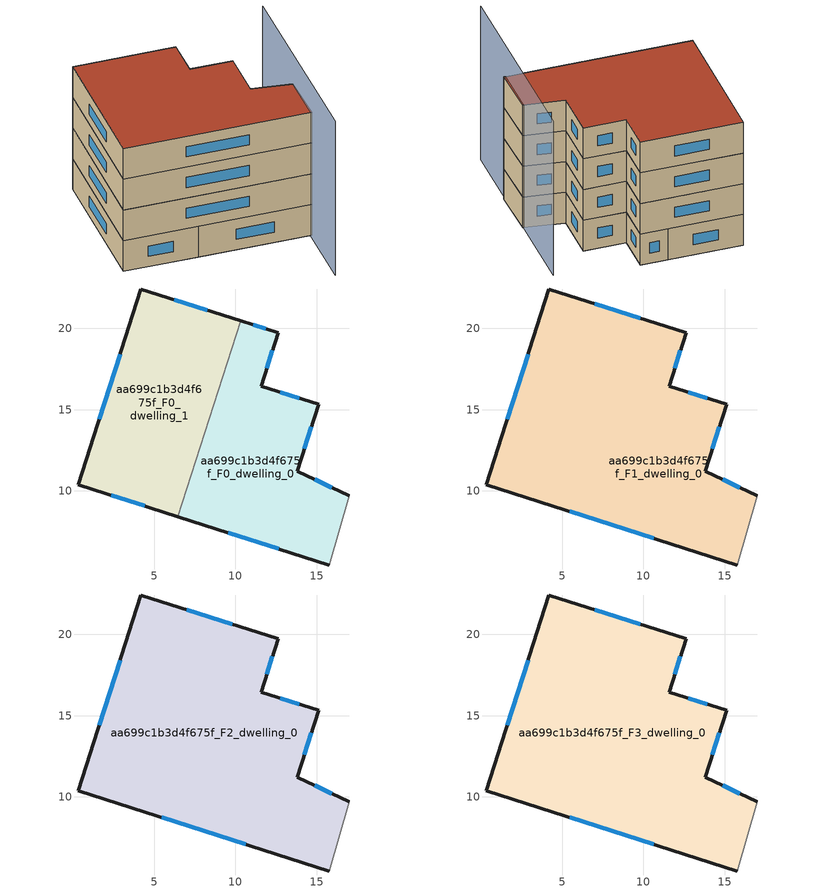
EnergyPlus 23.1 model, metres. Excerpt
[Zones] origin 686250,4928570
aa699c1b3d4f675f_F0_dwelling_0
 floor ground (EU_floor_Construction): 15.78,5.44 17.01,9.69 13.81,11.22 15.12,15.32 11.58,16.45 12.63,19.73 10.32,20.47 6.47,8.43 z0
 wall outside (EU_wall_Construction): 15.78,5.44 6.47,8.43 / 10.32,20.47 12.63,19.73 11.58,16.45 15.12,15.32 13.81,11.22 17.01,9.69 z0:3
 wall adiabatic (EU_wall_Construction): 17.01,9.69 15.78,5.44 z0:3
 wall to aa699c1b3d4f675f_F0_dwelling_1 (EU_wall_Construction): 6.47,8.43 10.32,20.47 z0:3
 window (EU_Window_Construction): 14.68,13.96 14.24,12.59 / 14.87,10.71 15.94,10.2 / 12.67,6.44 9.57,7.43 / 11.09,20.22 11.86,19.98 / 12.28,18.64 11.93,17.55 / 12.76,16.08 13.94,15.7 z1:2
aa699c1b3d4f675f_F0_dwelling_1
 floor ground (EU_floor_Construction): 6.47,8.43 10.32,20.47 4.19,22.42 0.33,10.39 z0
 wall outside (EU_wall_Construction): 6.47,8.43 0.33,10.39 4.19,22.42 10.32,20.47 z0:3
 window (EU_Window_Construction): 6.23,21.77 8.28,21.12 / 4.42,9.08 2.37,9.74 / 1.61,14.4 2.9,18.41 z1:2
aa699c1b3d4f675f_F1_dwelling_0
 floor to aa699c1b3d4f675f_F0_dwelling_0 (EU_floor_Construction): 15.78,5.44 17.01,9.69 13.81,11.22 15.12,15.32 11.58,16.45 12.63,19.73 10.32,20.47 6.47,8.43 z3
 floor to aa699c1b3d4f675f_F0_dwelling_1 (EU_floor_Construction): 6.47,8.43 10.32,20.47 4.19,22.42 0.33,10.39 z3
 wall outside (EU_wall_Construction): 15.78,5.44 0.33,10.39 4.19,22.42 12.63,19.73 11.58,16.45 15.12,15.32 13.81,11.22 17.01,9.69 z3:6
 wall adiabatic (EU_wall_Construction): 17.01,9.69 15.78,5.44 z3:6
 window (EU_Window_Construction): 12.28,18.64 11.93,17.55 / 12.76,16.08 13.94,15.7 / 14.68,13.96 14.24,12.59 / 14.87,10.71 15.94,10.2 / 10.63,7.09 5.48,8.74 / 1.61,14.4 2.9,18.41 / 7,21.53 9.81,20.63 z4:5
aa699c1b3d4f675f_F2_dwelling_0
 floor to aa699c1b3d4f675f_F1_dwelling_0 (EU_floor_Construction): 15.78,5.44 17.01,9.69 13.81,11.22 15.12,15.32 11.58,16.45 12.63,19.73 4.19,22.42 0.33,10.39 z6
 wall outside (EU_wall_Construction): 15.78,5.44 0.33,10.39 4.19,22.42 12.63,19.73 11.58,16.45 15.12,15.32 13.81,11.22 17.01,9.69 z6:9
 wall adiabatic (EU_wall_Construction): 17.01,9.69 15.78,5.44 z6:9
 window (EU_Window_Construction): 12.28,18.64 11.93,17.55 / 12.76,16.08 13.94,15.7 / 14.68,13.96 14.24,12.59 / 14.87,10.71 15.94,10.2 / 10.63,7.09 5.48,8.74 / 1.61,14.4 2.9,18.41 / 7,21.53 9.81,20.63 z7:8
aa699c1b3d4f675f_F3_dwelling_0
 floor to aa699c1b3d4f675f_F2_dwelling_0 (EU_floor_Construction): 15.78,5.44 17.01,9.69 13.81,11.22 15.12,15.32 11.58,16.45 12.63,19.73 4.19,22.42 0.33,10.39 z9
 wall outside (EU_wall_Construction): 15.78,5.44 0.33,10.39 4.19,22.42 12.63,19.73 11.58,16.45 15.12,15.32 13.81,11.22 17.01,9.69 z9:12
 wall adiabatic (EU_wall_Construction): 17.01,9.69 15.78,5.44 z9:12
 window (EU_Window_Construction): 12.28,18.64 11.93,17.55 / 12.76,16.08 13.94,15.7 / 14.68,13.96 14.24,12.59 / 14.87,10.71 15.94,10.2 / 10.63,7.09 5.48,8.74 / 1.61,14.4 2.9,18.41 / 7,21.53 9.81,20.63 z10:11
 roof outside (EU_roof_Construction): 12.63,19.73 11.58,16.45 15.12,15.32 13.81,11.22 17.01,9.69 15.78,5.44 0.33,10.39 4.19,22.42 z12
shading: 13.8,-0.33 19.13,16.67 z0:15
[Building]
EU S2 Campaign: North Axis=0; Terrain=City; Solar Distribution=FullExterior
[Site:Location]
Bologna: Latitude=44.5; Longitude=11.25; Time Zone=1; Elevation=37
[SizingPeriod:WeatherFileDays]
AnnualSizingPeriod: Begin Month=1; Begin Day of Month=1; End Month=12; End Day of Month=31; Day of Week for Start Day=Monday; Use Weather File Daylight Saving Period=No; Use Weather File Rain and Snow Indicators=No
[MATERIAL]
EU_InternalMass_Material: Roughness=MediumRough; Thickness=0.1; Conductivity=1; Density=1800; Specific Heat=900; Thermal Absorptance=0.9; Solar Absorptance=0.7; Visible Absorptance=0.7
[MATERIAL:NOMASS] Roughness=MediumRough; Thermal Absorptance=0.9; Solar Absorptance=0.7; Visible Absorptance=0.7
Name | Thermal Resistance
EU_wall_NoMass | 0.937881
EU_roof_NoMass | 0.548572
EU_floor_NoMass | 0.71348
[WINDOWMATERIAL:SIMPLEGLAZINGSYSTEM]
EU_Window_SimpleGlazing: UFactor=4.25633; Solar Heat Gain Coefficient=0.85; Visible Transmittance=0.85
[CONSTRUCTION]
EU_wall_Construction: EU_wall_NoMass
EU_roof_Construction: EU_roof_NoMass
EU_floor_Construction: EU_floor_NoMass
EU_InternalMass_Construction: EU_InternalMass_Material
EU_Window_Construction: EU_Window_SimpleGlazing
[ZONE] Type=1; Multiplier=1; Ceiling Height=autocalculate; Floor Area=autocalculate; Part of Total Floor Area=Yes
Name | Volume
aa699c1b3d4f675f_F0_dwelling_0 | 244.38
aa699c1b3d4f675f_F1_dwelling_0 | 488.741
aa699c1b3d4f675f_F2_dwelling_0; aa699c1b3d4f675f_F3_dwelling_0 | 488.746
aa699c1b3d4f675f_F0_dwelling_1 | 244.366
[INTERNALMASS] Construction=EU_InternalMass_Construction
Name | Zone or ZoneList | Surface Area
aa699c1b3d4f675f_F0_dwelling_0_EU_InternalMass | aa699c1b3d4f675f_F0_dwelling_0 | 81.4603
aa699c1b3d4f675f_F0_dwelling_1_EU_InternalMass | aa699c1b3d4f675f_F0_dwelling_1 | 81.4566
aa699c1b3d4f675f_F1_dwelling_0_EU_InternalMass | aa699c1b3d4f675f_F1_dwelling_0 | 162.915
aa699c1b3d4f675f_F2_dwelling_0_EU_InternalMass | aa699c1b3d4f675f_F2_dwelling_0 | 162.915
aa699c1b3d4f675f_F3_dwelling_0_EU_InternalMass | aa699c1b3d4f675f_F3_dwelling_0 | 162.915
[OTHEREQUIPMENT] Fuel Type=Electricity; Design Level Calculation Method=Watts/Area; Power per Zone Floor Area=1; Fraction Latent=0; Fraction Radiant=0; Fraction Lost=0; Carbon Dioxide Generation Rate=0; EndUse Subcategory=EU_Step8_InternalGains
Name | Zone or ZoneList or Space or SpaceList | Schedule
EU_Step8_InternalGain_aa699c1b3d4f675f_F0_dwelling_0_f000 | aa699c1b3d4f675f_F0_dwelling_0 | EU_Step8_GainSchedule_aa699c1b3d4f675f_F0_dwelling_0_f000
EU_Step8_InternalGain_aa699c1b3d4f675f_F0_dwelling_1_f000 | aa699c1b3d4f675f_F0_dwelling_1 | EU_Step8_GainSchedule_aa699c1b3d4f675f_F0_dwelling_1_f000
EU_Step8_InternalGain_aa699c1b3d4f675f_F1_dwelling_0_f000 | aa699c1b3d4f675f_F1_dwelling_0 | EU_Step8_GainSchedule_aa699c1b3d4f675f_F1_dwelling_0_f000
EU_Step8_InternalGain_aa699c1b3d4f675f_F2_dwelling_0_f000 | aa699c1b3d4f675f_F2_dwelling_0 | EU_Step8_GainSchedule_aa699c1b3d4f675f_F2_dwelling_0_f000
EU_Step8_InternalGain_aa699c1b3d4f675f_F3_dwelling_0_f000 | aa699c1b3d4f675f_F3_dwelling_0 | EU_Step8_GainSchedule_aa699c1b3d4f675f_F3_dwelling_0_f000
[ZONEVENTILATION:DESIGNFLOWRATE] Schedule=EU_AlwaysOn; Design Flow Rate Calculation Method=AirChanges/Hour; Air Changes per Hour=0.687892; Ventilation Type=Natural; Fan Pressure Rise=0; Fan Total Efficiency=1; Constant Term Coefficient=1; Temperature Term Coefficient=0; Velocity Term Coefficient=0; Velocity Squared Term Coefficient=0; Minimum Indoor Temperature=-100; Maximum Indoor Temperature=100; Delta Temperature=-100; Minimum Outdoor Temperature=-100; Maximum Outdoor Temperature=100; Maximum Wind Speed=40
Name | Zone or ZoneList or Space or SpaceList
EU_ConstantAir_aa699c1b3d4f675f_F0_dwelling_0 | aa699c1b3d4f675f_F0_dwelling_0
EU_ConstantAir_aa699c1b3d4f675f_F0_dwelling_1 | aa699c1b3d4f675f_F0_dwelling_1
EU_ConstantAir_aa699c1b3d4f675f_F1_dwelling_0 | aa699c1b3d4f675f_F1_dwelling_0
EU_ConstantAir_aa699c1b3d4f675f_F2_dwelling_0 | aa699c1b3d4f675f_F2_dwelling_0
EU_ConstantAir_aa699c1b3d4f675f_F3_dwelling_0 | aa699c1b3d4f675f_F3_dwelling_0
[HVACTEMPLATE:THERMOSTAT] Constant Heating Setpoint=20; Constant Cooling Setpoint=50
EU_HeatOnly_aa699c1b3d4f675f_F0_dwelling_0; EU_HeatOnly_aa699c1b3d4f675f_F0_dwelling_1; EU_HeatOnly_aa699c1b3d4f675f_F1_dwelling_0; EU_HeatOnly_aa699c1b3d4f675f_F2_dwelling_0; EU_HeatOnly_aa699c1b3d4f675f_F3_dwelling_0
[HVACTEMPLATE:ZONE:IDEALLOADSAIRSYSTEM] System Availability Schedule=EU_AlwaysOn; Maximum Heating Supply Air Temperature=50; Minimum Cooling Supply Air Temperature=13; Maximum Heating Supply Air Humidity Ratio=0.0156; Minimum Cooling Supply Air Humidity Ratio=0.0077; Heating Limit=NoLimit; Cooling Limit=NoLimit; Heating Availability Schedule=EU_AlwaysOn; Cooling Availability Schedule=EU_CoolingOff; Dehumidification Control Type=ConstantSensibleHeatRatio; Cooling Sensible Heat Ratio=0.7; Dehumidification Setpoint=60; Humidification Control Type=None; Humidification Setpoint=30; Outdoor Air Method=None; Outdoor Air Flow Rate per Person=0.00944; Outdoor Air Flow Rate per Zone Floor Area=0; Outdoor Air Flow Rate per Zone=0; Demand Controlled Ventilation Type=None; Outdoor Air Economizer Type=NoEconomizer; Heat Recovery Type=None; Sensible Heat Recovery Effectiveness=0.7; Latent Heat Recovery Effectiveness=0.65
Name | Template Thermostat
aa699c1b3d4f675f_F0_dwelling_0 | EU_HeatOnly_aa699c1b3d4f675f_F0_dwelling_0
aa699c1b3d4f675f_F0_dwelling_1 | EU_HeatOnly_aa699c1b3d4f675f_F0_dwelling_1
aa699c1b3d4f675f_F1_dwelling_0 | EU_HeatOnly_aa699c1b3d4f675f_F1_dwelling_0
aa699c1b3d4f675f_F2_dwelling_0 | EU_HeatOnly_aa699c1b3d4f675f_F2_dwelling_0
aa699c1b3d4f675f_F3_dwelling_0 | EU_HeatOnly_aa699c1b3d4f675f_F3_dwelling_0
[SIZING:ZONE] Zone Cooling Design Supply Air Temperature Input Method=SupplyAirTemperature; Zone Cooling Design Supply Air Temperature=13; Zone Heating Design Supply Air Temperature Input Method=SupplyAirTemperature; Zone Heating Design Supply Air Temperature=50; Zone Cooling Design Supply Air Humidity Ratio=0.008; Zone Heating Design Supply Air Humidity Ratio=0.008; Cooling Design Air Flow Method=DesignDay; Cooling Design Air Flow Rate=0; Cooling Minimum Air Flow per Zone Floor Area=0.000762; Cooling Minimum Air Flow=0; Cooling Minimum Air Flow Fraction=0.2; Heating Design Air Flow Method=DesignDay; Heating Design Air Flow Rate=0; Heating Maximum Air Flow per Zone Floor Area=0.002032; Heating Maximum Air Flow=0.141576; Heating Maximum Air Flow Fraction=0.3; Account for Dedicated Outdoor Air System=No; Dedicated Outdoor Air System Control Strategy=NeutralSupplyAir; Dedicated Outdoor Air Low Setpoint Temperature for Design=autosize; Dedicated Outdoor Air High Setpoint Temperature for Design=autosize; Zone Load Sizing Method=Sensible Load Only No Latent Load; Zone Latent Cooling Design Supply Air Humidity Ratio Input Method=HumidityRatioDifference; Zone Cooling Design Supply Air Humidity Ratio Difference=0.005; Zone Latent Heating Design Supply Air Humidity Ratio Input Method=HumidityRatioDifference; Zone Humidification Design Supply Air Humidity Ratio Difference=0.005
aa699c1b3d4f675f_F0_dwelling_0; aa699c1b3d4f675f_F0_dwelling_1; aa699c1b3d4f675f_F1_dwelling_0; aa699c1b3d4f675f_F2_dwelling_0; aa699c1b3d4f675f_F3_dwelling_0
[SCHEDULE:CONSTANT]
Name | Hourly Value
EU_AlwaysOn | 1
EU_CoolingOff | 0
[SCHEDULE:FILE] Column Number=1; Rows to Skip at Top=0; Number of Hours of Data=8760; Column Separator=Comma; Interpolate to Timestep=No; Minutes per Item=60; Adjust Schedule for Daylight Savings=Yes
Name | File
EU_Step8_GainSchedule_aa699c1b3d4f675f_F0_dwelling_0_f000 | ../../schedules/aa699c1b3d4f675f/aa699c1b3d4f675f_F0_dwelling_0_f000_gain.csv
EU_Step8_GainSchedule_aa699c1b3d4f675f_F0_dwelling_1_f000 | ../../schedules/aa699c1b3d4f675f/aa699c1b3d4f675f_F0_dwelling_1_f000_gain.csv
EU_Step8_GainSchedule_aa699c1b3d4f675f_F1_dwelling_0_f000 | ../../schedules/aa699c1b3d4f675f/aa699c1b3d4f675f_F1_dwelling_0_f000_gain.csv
EU_Step8_GainSchedule_aa699c1b3d4f675f_F2_dwelling_0_f000 | ../../schedules/aa699c1b3d4f675f/aa699c1b3d4f675f_F2_dwelling_0_f000_gain.csv
EU_Step8_GainSchedule_aa699c1b3d4f675f_F3_dwelling_0_f000 | ../../schedules/aa699c1b3d4f675f/aa699c1b3d4f675f_F3_dwelling_0_f000_gain.csv
